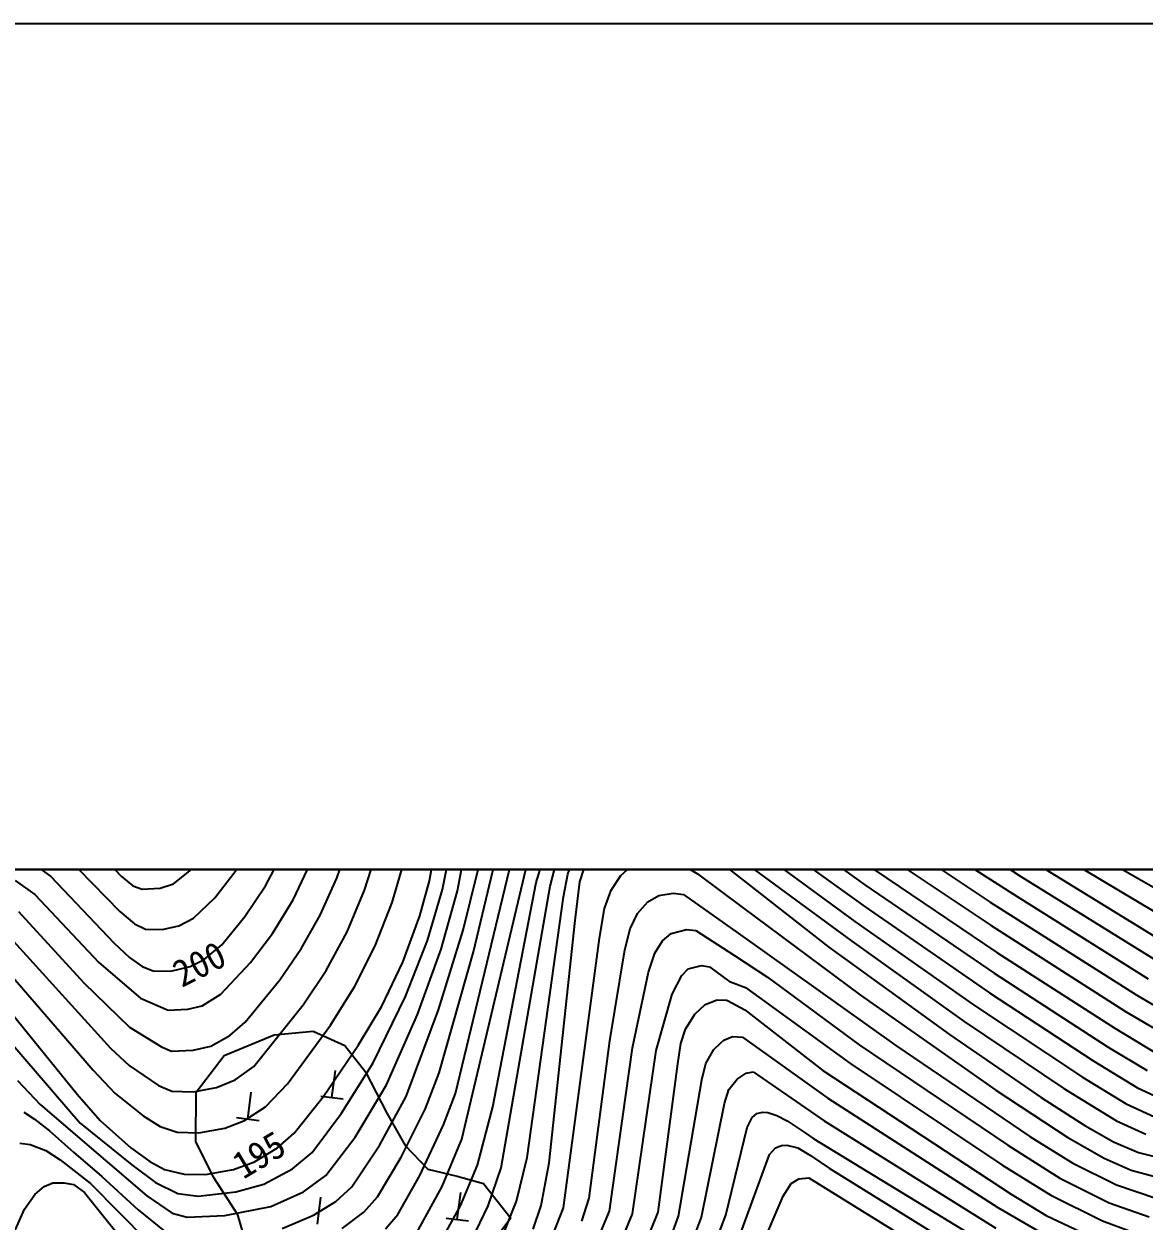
# Model space of a CAD drawing. Header units: millimetres. Extents: x 18534 to 19330, y 1103 to 1809.
# Drawn here: x 18677.8 to 18776.7, y 1513.3 to 1619.1 of the extents above; entities that cross this region are included whole.
import ezdxf
from ezdxf.xclip import XClip

# ---------------------------------------------------------------- set-up
doc = ezdxf.new("R2010")
doc.units = ezdxf.units.MM
doc.header["$LTSCALE"] = 10
doc.header["$MEASUREMENT"] = 0
doc.header["$XCLIPFRAME"] = 2
doc.layers.add('TX-PAPR', color=2, linetype='Continuous', plot=False)
doc.layers.add('TZ-BASE', color=253, linetype='Continuous')
doc.styles.add('HANA', font='GulimChe.ttf')

# ---------------------------------------------------------------- blocks, each defined once
blk = doc.blocks.new('JD-DFMKFD4RX')
at = {"layer": 'TZ-BASE'}
for p, q in [((121.97, 88.54, 194), (143.95, 74.39, 194)), ((121.69, 86.77, 193), (143.62, 72.6, 193)), ((121.46, 85.3, 192), (141.26, 72.12, 192)), ((121.18, 83.47, 191), (141.34, 70.05, 191)), ((120.97, 82.12, 190), (131.02, 74.96, 190)), ((144.89, 81.57, 198), (158.07, 74.18, 198)), ((120.71, 80.43, 189), (130.18, 73.64, 189)), ((101.17, 73.85, 188), (102.57, 78.52, 188)), ((120.44, 78.71, 188), (130.21, 71.7, 188)), ((143.67, 78.49, 196), (157.43, 70.26, 196)), ((60.78, 78.22, 202), (64.55, 74.39, 202)), ((74.66, 74.95, 201), (76.49, 78.17, 201)), ((94.22, 73.12, 193), (95.13, 78.05, 193)), ((94.6, 51.17, 189), (100.87, 77.67, 189)), ((95.62, 67.74, 191), (97.91, 77.31, 191)), ((96, 74.89, 192), (96.61, 78.1, 192)), ((115.14, 77.4, 185), (119.69, 73.85, 185)), ((59.45, 76.35, 201), (64.4, 71.28, 201)), ((77.26, 73.55, 200), (78.71, 76.33, 200)), ((83.56, 74.23, 198), (84.59, 77.18, 198)), ((86, 73.17, 197), (86.97, 76.2, 197)), ((91.73, 73.99, 195), (92.15, 76.29, 195)), ((92.88, 73.23, 194), (93.47, 76.13, 194)), ((94.04, 55.21, 190), (99.17, 76.54, 190)), ((102.41, 73.54, 187), (103.11, 76.31, 187)), ((103.95, 74.6, 186), (104.69, 76.69, 186)), ((120.19, 77.07, 187), (129.29, 70.41, 187)), ((150.71, 76.27, 197), (158.68, 71.71, 197)), ((55.94, 76.11, 200), (58.32, 74.37, 200)), ((79.7, 72.31, 199), (81.21, 75.49, 199)), ((88.44, 72.08, 196), (89.36, 75.24, 196)), ((105.02, 73.9, 185), (105.57, 75.64, 185)), ((108.63, 74.46, 184), (109.7, 75.42, 184)), ((113.02, 76.01, 184), (115.41, 74.62, 184)), ((119.92, 75.36, 186), (129.02, 68.66, 186)), ((145.24, 75.56, 195), (157.41, 68.07, 195)), ((55.16, 74.03, 199), (56.89, 72.78, 199)), ((58.32, 74.37, 200), (63.86, 68.51, 200)), ((64.55, 74.39, 202), (65.54, 73.57, 202)), ((69.13, 73.73, 202), (70.75, 75.01, 202)), ((72.78, 72.51, 201), (74.66, 74.95, 201)), ((82.1, 70.95, 198), (83.56, 74.23, 198)), ((94.7, 69.63, 192), (96, 74.89, 192)), ((103.56, 72.59, 186), (103.95, 74.6, 186)), ((107.77, 73.18, 184), (108.63, 74.46, 184)), ((115.41, 74.62, 184), (119.35, 71.68, 184)), ((131.02, 74.96, 190), (141.85, 67.67, 190)), ((143.95, 74.39, 194), (156.1, 66.83, 194)), ((65.54, 73.57, 202), (66.38, 73.26, 202)), ((66.38, 73.26, 202), (67.95, 73.36, 202)), ((67.95, 73.36, 202), (69.13, 73.73, 202)), ((75.44, 70.84, 200), (77.26, 73.55, 200)), ((84.47, 69.49, 197), (86, 73.17, 197)), ((90.89, 70.92, 195), (91.73, 73.99, 195)), ((91.55, 68.72, 194), (92.88, 73.23, 194)), ((92.76, 67.96, 193), (94.22, 73.12, 193)), ((97.33, 54.05, 188), (101.17, 73.85, 188)), ((98.08, 48.64, 187), (102.41, 73.54, 187)), ((104.59, 70.5, 185), (105.02, 73.9, 185)), ((107.2, 71.56, 184), (107.77, 73.18, 184)), ((119.69, 73.85, 185), (126.99, 68.15, 185)), ((130.18, 73.64, 189), (141.61, 65.84, 189)), ((56.89, 72.78, 199), (62.55, 66.78, 199)), ((70.89, 70.7, 201), (72.78, 72.51, 201)), ((77.87, 69.35, 199), (79.7, 72.31, 199)), ((86.95, 68.25, 196), (88.44, 72.08, 196)), ((100.36, 49.56, 186), (103.56, 72.59, 186)), ((110.11, 71.11, 183), (111.02, 72.13, 183)), ((111.02, 72.13, 183), (112, 72.7, 183)), ((112, 72.7, 183), (113.26, 72.91, 183)), ((113.26, 72.91, 183), (114.18, 72.79, 183)), ((114.18, 72.79, 183), (118.99, 69.37, 183)), ((141.26, 72.12, 192), (154.2, 63.9, 192)), ((143.62, 72.6, 193), (155.2, 65.34, 193)), ((55.44, 71.28, 198), (61.22, 64.99, 198)), ((64.4, 71.28, 201), (65.69, 70.2, 201)), ((73.39, 68.35, 200), (75.44, 70.84, 200)), ((80.45, 68.05, 198), (82.1, 70.95, 198)), ((89.39, 66.8, 195), (90.89, 70.92, 195)), ((106.75, 68.92, 184), (107.2, 71.56, 184)), ((109.45, 69.75, 183), (110.11, 71.11, 183)), ((119.35, 71.68, 184), (129.8, 63.89, 184)), ((130.21, 71.7, 188), (141.18, 64.11, 188)), ((65.69, 70.2, 201), (66.66, 69.74, 201)), ((68.14, 69.69, 201), (69.62, 70.02, 201)), ((69.62, 70.02, 201), (70.89, 70.7, 201)), ((102.32, 49.09, 185), (104.59, 70.5, 185)), ((129.29, 70.41, 187), (139.87, 62.98, 187)), ((141.34, 70.05, 191), (153.21, 62.46, 191)), ((54.13, 69.65, 197), (63.57, 59.23, 197)), ((66.66, 69.74, 201), (68.14, 69.69, 201)), ((75.94, 66.79, 199), (77.87, 69.35, 199)), ((82.63, 66.08, 197), (84.47, 69.49, 197)), ((92.54, 62.6, 192), (94.7, 69.63, 192)), ((103.56, 45.11, 184), (106.75, 68.92, 184)), ((108.99, 67.89, 183), (109.45, 69.75, 183)), ((112.31, 68.71, 182), (113.07, 69.36, 182)), ((113.07, 69.36, 182), (114.42, 69.69, 182)), ((114.42, 69.69, 182), (115.27, 69.61, 182)), ((115.27, 69.61, 182), (118.68, 67.4, 182)), ((118.99, 69.37, 183), (132.92, 59.44, 183)), ((52.66, 68.14, 196), (62.04, 57.27, 196)), ((63.86, 68.51, 200), (65.25, 67.22, 200)), ((71.83, 67.06, 200), (73.39, 68.35, 200)), ((78.52, 65.25, 198), (80.45, 68.05, 198)), ((85.16, 64.69, 196), (86.95, 68.25, 196)), ((89.62, 63.78, 194), (91.55, 68.72, 194)), ((90.67, 62.19, 193), (92.76, 67.96, 193)), ((92.58, 57.05, 191), (95.62, 67.74, 191)), ((107.66, 59.86, 183), (108.99, 67.89, 183)), ((111.65, 67.62, 182), (112.31, 68.71, 182)), ((126.99, 68.15, 185), (137.65, 60.43, 185)), ((129.02, 68.66, 186), (138.94, 61.58, 186)), ((141.85, 67.67, 190), (152.26, 60.99, 190)), ((62.55, 66.78, 199), (66.23, 63.64, 199)), ((65.25, 67.22, 200), (66.38, 66.43, 200)), ((70.61, 66.44, 200), (71.83, 67.06, 200)), ((73.32, 63.99, 199), (75.94, 66.79, 199)), ((87.53, 62.93, 195), (89.39, 66.8, 195)), ((111.09, 65.92, 182), (111.65, 67.62, 182)), ((118.68, 67.4, 182), (121.6, 65.5, 182)), ((51.49, 66.43, 195), (60.62, 55.16, 195)), ((66.38, 66.43, 200), (67.35, 66.05, 200)), ((67.35, 66.05, 200), (68.89, 66.03, 200)), ((68.89, 66.03, 200), (70.61, 66.44, 200)), ((80.6, 63.05, 197), (82.63, 66.08, 197)), ((109.68, 59.24, 182), (111.09, 65.92, 182)), ((113.17, 63.99, 181), (114.01, 65.64, 181)), ((114.01, 65.64, 181), (114.57, 66.21, 181)), ((114.57, 66.21, 181), (115.76, 66.52, 181)), ((115.76, 66.52, 181), (116.46, 66.41, 181)), ((116.46, 66.41, 181), (118.25, 65.09, 181)), ((141.61, 65.84, 189), (151.68, 59.31, 189)), ((61.22, 64.99, 198), (65.26, 61.07, 198)), ((75.46, 61.51, 198), (78.52, 65.25, 198)), ((83.01, 61.25, 196), (85.16, 64.69, 196)), ((118.25, 65.09, 181), (118.32, 65.07, 181)), ((118.32, 65.07, 181), (119.64, 64.59, 181)), ((119.64, 64.59, 181), (128.85, 57.9, 181)), ((121.6, 65.5, 182), (129.68, 59.52, 182)), ((66.23, 63.64, 199), (68.67, 62.58, 199)), ((71.68, 62.97, 199), (73.32, 63.99, 199)), ((86.76, 57.93, 194), (89.62, 63.78, 194)), ((111.75, 59.02, 181), (113.17, 63.99, 181)), ((116.08, 63.08, 180), (117.13, 63.48, 180)), ((117.13, 63.48, 180), (117.98, 63.46, 180)), ((117.98, 63.46, 180), (118.06, 63.42, 180)), ((129.8, 63.89, 184), (141.74, 55.52, 184)), ((141.18, 64.11, 188), (150.39, 58.07, 188)), ((154.2, 63.9, 192), (158.55, 61.34, 192)), ((52.11, 62.79, 194), (60.91, 52.58, 194)), ((68.67, 62.58, 199), (70.39, 62.66, 199)), ((70.39, 62.66, 199), (71.68, 62.97, 199)), ((76.22, 57.61, 197), (80.6, 63.05, 197)), ((85.47, 59.5, 195), (87.53, 62.93, 195)), ((89.67, 54.94, 192), (92.54, 62.6, 192)), ((115.18, 62.22, 180), (116.08, 63.08, 180)), ((118.06, 63.42, 180), (119.58, 62.61, 180)), ((119.58, 62.61, 180), (126.47, 57.24, 180)), ((139.87, 62.98, 187), (149.39, 56.65, 187)), ((153.21, 62.46, 191), (157.64, 59.85, 191)), ((74.12, 60.33, 198), (75.46, 61.51, 198)), ((87.94, 55.98, 193), (90.67, 62.19, 193)), ((114.34, 60.9, 180), (115.18, 62.22, 180)), ((138.94, 61.58, 186), (147.74, 55.66, 186)), ((65.26, 61.07, 198), (68.09, 59.34, 198)), ((72.44, 59.39, 198), (74.12, 60.33, 198)), ((73.61, 58.56, 189.37), (78.02, 60.4, 189.37)), ((78.02, 60.4, 189.37), (81.46, 60.72, 189.37)), ((79.21, 56.07, 196), (83.01, 61.25, 196)), ((81.46, 60.72, 189.37), (84.26, 59.44, 189.37)), ((113.92, 59.63, 180), (114.34, 60.9, 180)), ((137.65, 60.43, 185), (145.75, 54.87, 185)), ((152.26, 60.99, 190), (155.98, 58.73, 190)), ((63.57, 59.23, 197), (65.21, 57.69, 197)), ((68.09, 59.34, 198), (68.97, 58.96, 198)), ((70.86, 59.04, 198), (72.44, 59.39, 198)), ((82.36, 54.93, 195), (85.47, 59.5, 195)), ((84.26, 59.44, 189.37), (86.08, 57.14, 189.37)), ((105.85, 45.97, 183), (107.66, 59.86, 183)), ((107.64, 44.81, 182), (109.68, 59.24, 182)), ((113.68, 57.82, 180), (113.92, 59.63, 180)), ((116.86, 59.1, 179), (117.48, 59.68, 179)), ((117.48, 59.68, 179), (117.72, 59.91, 179)), ((117.72, 59.91, 179), (118.51, 60.25, 179)), ((118.51, 60.25, 179), (119.37, 60.18, 179)), ((119.37, 60.18, 179), (126.9, 54.79, 179)), ((129.68, 59.52, 182), (142.8, 50.64, 182)), ((132.92, 59.44, 183), (144.75, 51.42, 183)), ((151.68, 59.31, 189), (155.1, 57.25, 189)), ((68.97, 58.96, 198), (70.86, 59.04, 198)), ((71.14, 55.32, 189.37), (73.61, 58.56, 189.37)), ((109.68, 44.59, 181), (111.75, 59.02, 181)), ((116.13, 57.87, 179), (116.86, 59.1, 179)), ((62.04, 57.27, 196), (63.96, 55.25, 196)), ((65.21, 57.69, 197), (67.82, 55.93, 197)), ((74.57, 56.43, 197), (76.22, 57.61, 197)), ((83.13, 54.87, 195.8), (83.44, 57.25, 195.8)), ((83.96, 53.47, 194), (86.76, 57.93, 194)), ((86.08, 57.14, 189.37), (87.96, 53.48, 189.37)), ((111.93, 44.74, 180), (113.68, 57.82, 180)), ((115.78, 56.41, 179), (116.13, 57.87, 179)), ((119.69, 57.01, 178), (120.32, 57.13, 178)), ((120.32, 57.13, 178), (126.58, 52.81, 178)), ((126.47, 57.24, 180), (143.11, 46.31, 180)), ((128.85, 57.9, 181), (142.28, 48.92, 181)), ((150.39, 58.07, 188), (154.27, 55.72, 188)), ((55.36, 56.35, 193), (57.37, 54.23, 193)), ((72.94, 55.73, 197), (74.57, 56.43, 197)), ((77.26, 54.03, 196), (79.21, 56.07, 196)), ((91.39, 53.89, 191), (92.58, 57.05, 191)), ((113.74, 44.39, 179), (115.78, 56.41, 179)), ((118.18, 55.56, 178), (118.91, 56.49, 178)), ((118.91, 56.49, 178), (119.69, 57.01, 178)), ((149.39, 56.65, 187), (153.26, 54.3, 187)), ((60.62, 55.16, 195), (62.65, 52.83, 195)), ((63.96, 55.25, 196), (66.47, 53.24, 196)), ((67.82, 55.93, 197), (69, 55.42, 197)), ((69, 55.42, 197), (70.86, 55.36, 197)), ((70.86, 55.36, 197), (72.94, 55.73, 197)), ((71.12, 50.98, 189.37), (71.14, 55.32, 189.37)), ((75.7, 52.96, 196.9), (76, 55.34, 196.9)), ((82.14, 54.99, 195.8), (84.12, 54.74, 195.8)), ((85.17, 51.35, 193), (87.94, 55.98, 193)), ((92.99, 52.45, 190), (94.04, 55.21, 190)), ((117.79, 54.32, 178), (118.18, 55.56, 178)), ((141.74, 55.52, 184), (148.1, 51.32, 184)), ((147.74, 55.66, 186), (152.41, 52.79, 186)), ((154.27, 55.72, 188), (156.5, 54.68, 188)), ((57.37, 54.23, 193), (63.3, 49.14, 193)), ((75.35, 52.8, 196), (77.26, 54.03, 196)), ((79.8, 51.71, 195), (82.36, 54.93, 195)), ((87.36, 50.68, 192), (89.67, 54.94, 192)), ((95.97, 48.87, 188), (97.33, 54.05, 188)), ((115.75, 44.28, 178), (117.79, 54.32, 178)), ((126.9, 54.79, 179), (141.92, 45.15, 179)), ((145.75, 54.87, 185), (149.61, 52.38, 185)), ((153.26, 54.3, 187), (155.76, 53.15, 187)), ((55.93, 53.57, 192), (56.87, 52.94, 192)), ((56.87, 52.94, 192), (58.18, 51.92, 192)), ((66.47, 53.24, 196), (67.95, 52.3, 196)), ((74.71, 53.08, 196.9), (76.69, 52.83, 196.9)), ((81.38, 50.01, 194), (83.96, 53.47, 194)), ((87.96, 53.48, 189.37), (89.58, 50.63, 189.37)), ((89.25, 49.6, 191), (91.39, 53.89, 191)), ((119.8, 52.2, 177), (120.23, 53.1, 177)), ((120.23, 53.1, 177), (120.64, 53.44, 177)), ((120.64, 53.44, 177), (121.13, 53.56, 177)), ((121.13, 53.56, 177), (121.63, 53.54, 177)), ((121.63, 53.54, 177), (122.42, 53.28, 177)), ((122.42, 53.28, 177), (123.33, 52.81, 177)), ((58.18, 51.92, 192), (60.31, 50.04, 192)), ((60.91, 52.58, 194), (65.46, 48.92, 194)), ((62.65, 52.83, 195), (65.36, 50.41, 195)), ((67.95, 52.3, 196), (69.45, 51.8, 196)), ((71.36, 51.74, 196), (73.68, 52.15, 196)), ((73.68, 52.15, 196), (75.35, 52.8, 196)), ((90.89, 47.96, 190), (92.99, 52.45, 190)), ((117.91, 44.47, 177), (119.8, 52.2, 177)), ((123.33, 52.81, 177), (124.92, 51.74, 177)), ((126.58, 52.81, 178), (141.74, 43.33, 178)), ((149.61, 52.38, 185), (152.14, 50.94, 185)), ((152.41, 52.79, 186), (154.98, 51.63, 186)), ((55.58, 50.82, 191), (56.49, 50.7, 191)), ((69.45, 51.8, 196), (71.36, 51.74, 196)), ((72.67, 47.81, 189.37), (71.12, 50.98, 189.37)), ((78.33, 50.41, 195), (79.8, 51.71, 195)), ((82.59, 47.97, 193), (85.17, 51.35, 193)), ((92.87, 47, 189), (94.6, 51.17, 189)), ((124.92, 51.74, 177), (125.69, 51.2, 177)), ((125.69, 51.2, 177), (141.23, 41.73, 177)), ((144.75, 51.42, 183), (148.54, 49.05, 183)), ((148.1, 51.32, 184), (151.32, 49.51, 184)), ((152.14, 50.94, 185), (154.35, 49.99, 185)), ((56.49, 50.7, 191), (57.87, 50.18, 191)), ((57.87, 50.18, 191), (59.12, 49.35, 191)), ((60.31, 50.04, 192), (62.82, 47.88, 192)), ((65.36, 50.41, 195), (67.04, 49.2, 195)), ((76.29, 49.17, 195), (78.33, 50.41, 195)), ((79.63, 48.57, 194), (81.38, 50.01, 194)), ((84.89, 46.96, 192), (87.36, 50.68, 192)), ((89.58, 50.63, 189.37), (91.58, 48.53, 189.37)), ((117.93, 39.34, 176), (121.77, 49.82, 176)), ((121.77, 49.82, 176), (122.29, 50.41, 176)), ((122.29, 50.41, 176), (122.81, 50.62, 176)), ((122.81, 50.62, 176), (123.28, 50.64, 176)), ((123.28, 50.64, 176), (124.26, 50.4, 176)), ((124.26, 50.4, 176), (125.39, 49.75, 176)), ((125.39, 49.75, 176), (127.04, 48.61, 176)), ((142.8, 50.64, 182), (147.41, 47.73, 182)), ((154.35, 49.99, 185), (158.17, 49.06, 185)), ((59.12, 49.35, 191), (61.82, 47.25, 191)), ((63.3, 49.14, 193), (66.78, 46.17, 193)), ((65.46, 48.92, 194), (67.56, 47.36, 194)), ((67.04, 49.2, 195), (68.34, 48.5, 195)), ((74.42, 48.49, 195), (76.29, 49.17, 195)), ((87.14, 46.08, 191), (89.25, 49.6, 191)), ((94.49, 45.28, 188), (95.97, 48.87, 188)), ((96.93, 45.29, 187), (98.08, 48.64, 187)), ((99.42, 45.7, 186), (100.36, 49.56, 186)), ((101.59, 45.31, 185), (102.32, 49.09, 185)), ((142.28, 48.92, 181), (146.59, 46.22, 181)), ((148.54, 49.05, 183), (152.39, 47.14, 183)), ((151.32, 49.51, 184), (153.71, 48.43, 184)), ((62.82, 47.88, 192), (66.03, 44.94, 192)), ((68.34, 48.5, 195), (70.07, 48.08, 195)), ((70.07, 48.08, 195), (71.95, 48.05, 195)), ((71.95, 48.05, 195), (74.42, 48.49, 195)), ((74.82, 44.5, 189.37), (72.67, 47.81, 189.37)), ((77.1, 47.22, 194), (79.63, 48.57, 194)), ((80.61, 46.53, 193), (82.59, 47.97, 193)), ((88.94, 44.52, 190), (90.89, 47.96, 190)), ((91.58, 48.53, 189.37), (94.18, 47.9, 189.37)), ((94.18, 47.9, 189.37), (96.52, 47.25, 189.37)), ((123.68, 47.25, 175), (124.36, 47.67, 175)), ((124.36, 47.67, 175), (125.23, 47.76, 175)), ((125.23, 47.76, 175), (139.43, 38.99, 175)), ((127.04, 48.61, 176), (139.96, 40.59, 176)), ((147.41, 47.73, 182), (151.76, 45.56, 182)), ((153.71, 48.43, 184), (157.53, 47.41, 184)), ((56.89, 46.3, 190), (57.71, 47, 190)), ((57.71, 47, 190), (58.48, 47.32, 190)), ((58.48, 47.32, 190), (59.44, 47.33, 190)), ((59.44, 47.33, 190), (60.31, 47.17, 190)), ((60.31, 47.17, 190), (61.29, 46.47, 190)), ((61.82, 47.25, 191), (66.82, 42.19, 191)), ((67.56, 47.36, 194), (69.53, 46.39, 194)), ((71.32, 46.16, 194), (74.63, 46.54, 194)), ((74.63, 46.54, 194), (77.1, 47.22, 194)), ((77.74, 45.22, 193), (80.61, 46.53, 193)), ((83.46, 45.68, 192), (84.89, 46.96, 192)), ((90.74, 43.14, 189), (92.87, 47, 189)), ((96.52, 47.25, 189.37), (98.93, 44.2, 189.37)), ((122.98, 46.15, 175), (123.68, 47.25, 175)), ((152.39, 47.14, 183), (155.8, 46, 183)), ((55.97, 45.01, 190), (56.89, 46.3, 190)), ((61.29, 46.47, 190), (64.95, 41.88, 190)), ((66.78, 46.17, 193), (69.03, 44.64, 193)), ((69.53, 46.39, 194), (71.32, 46.16, 194)), ((81.49, 44.46, 192), (83.46, 45.68, 192)), ((81.85, 43.68, 192.48), (82.16, 46.06, 192.48)), ((85.94, 44.73, 191), (87.14, 46.08, 191)), ((94.19, 44.09, 188.59), (94.5, 46.47, 188.59)), ((98.33, 42.98, 186), (99.42, 45.7, 186)), ((105.19, 43.93, 183), (105.85, 45.97, 183)), ((119.69, 38.46, 175), (122.98, 46.15, 175)), ((143.11, 46.31, 180), (146.2, 44.45, 180)), ((146.59, 46.22, 181), (151.18, 43.96, 181)), ((151.76, 45.56, 182), (155.28, 44.31, 182)), ((55.06, 42.93, 190), (55.97, 45.01, 190)), ((66.03, 44.94, 192), (68.33, 43.04, 192)), ((69.03, 44.64, 193), (70.33, 44.3, 193)), ((70.33, 44.3, 193), (73.66, 44.44, 193)), ((73.66, 44.44, 193), (77.74, 45.22, 193)), ((75.95, 40.61, 189.37), (74.82, 44.5, 189.37)), ((78.73, 43.3, 192), (81.49, 44.46, 192)), ((84.04, 43.29, 191), (85.94, 44.73, 191)), ((87.86, 43.27, 190), (88.94, 44.52, 190)), ((92.49, 41.67, 188), (94.49, 45.28, 188)), ((95.49, 42.3, 187), (96.93, 45.29, 187)), ((100.9, 43.22, 185), (101.59, 45.31, 185)), ((102.6, 42.63, 184), (103.56, 45.11, 184)), ((106.87, 43, 182), (107.64, 44.81, 182)), ((108.96, 42.88, 181), (109.68, 44.59, 181)), ((111.25, 43.06, 180), (111.93, 44.74, 180)), ((116.36, 40.46, 177), (117.91, 44.47, 177)), ((141.92, 45.15, 179), (146.14, 42.69, 179)), ((146.2, 44.45, 180), (150.81, 42.25, 180)), ((93.2, 44.21, 188.59), (95.19, 43.96, 188.59)), ((98.93, 44.2, 189.37), (96.57, 41.1, 189.37)), ((112.91, 42.12, 179), (113.74, 44.39, 179)), ((114.63, 41.3, 178), (115.75, 44.28, 178)), ((151.18, 43.96, 181), (154.83, 42.6, 181))]:
    blk.add_line(p, q, dxfattribs=at)
at = {"layer": 'TZ-BASE', "style": 'HANA'}
for s, rotation, p in [('200', 26.9586, (69.87, 64.53, 200)), ('195', 31.0389, (75.3, 47.59, 195))]:
    blk.add_text(s, height=2.4, rotation=rotation, dxfattribs=at).set_placement(p)

msp = doc.modelspace()

# ---------------------------------------------------------------- linework, layer by layer
at = {"layer": 'TX-PAPR'}
msp.add_lwpolyline([(18533.89, 1103.05), (19329.89, 1103.05), (19329.89, 1619.05), (18533.89, 1619.05)], close=True, dxfattribs=at)
at = {"layer": 'TX-PAPR', "flags": 128}
msp.add_lwpolyline([(19321.83, 1544.37), (19321.83, 1394.37), (18621.83, 1394.37), (18621.83, 1544.37), (19321.83, 1544.37)], dxfattribs=at)

# ---------------------------------------------------------------- block references
at = {"layer": 'TZ-BASE'}
ref = msp.add_blockref('JD-DFMKFD4RX', (18621.83, 1469.37), dxfattribs=at)
XClip(ref).set_block_clipping_path([(-0.0000000001, -75), (700, 75.0000000001)])

doc.saveas('drawing.dxf')
